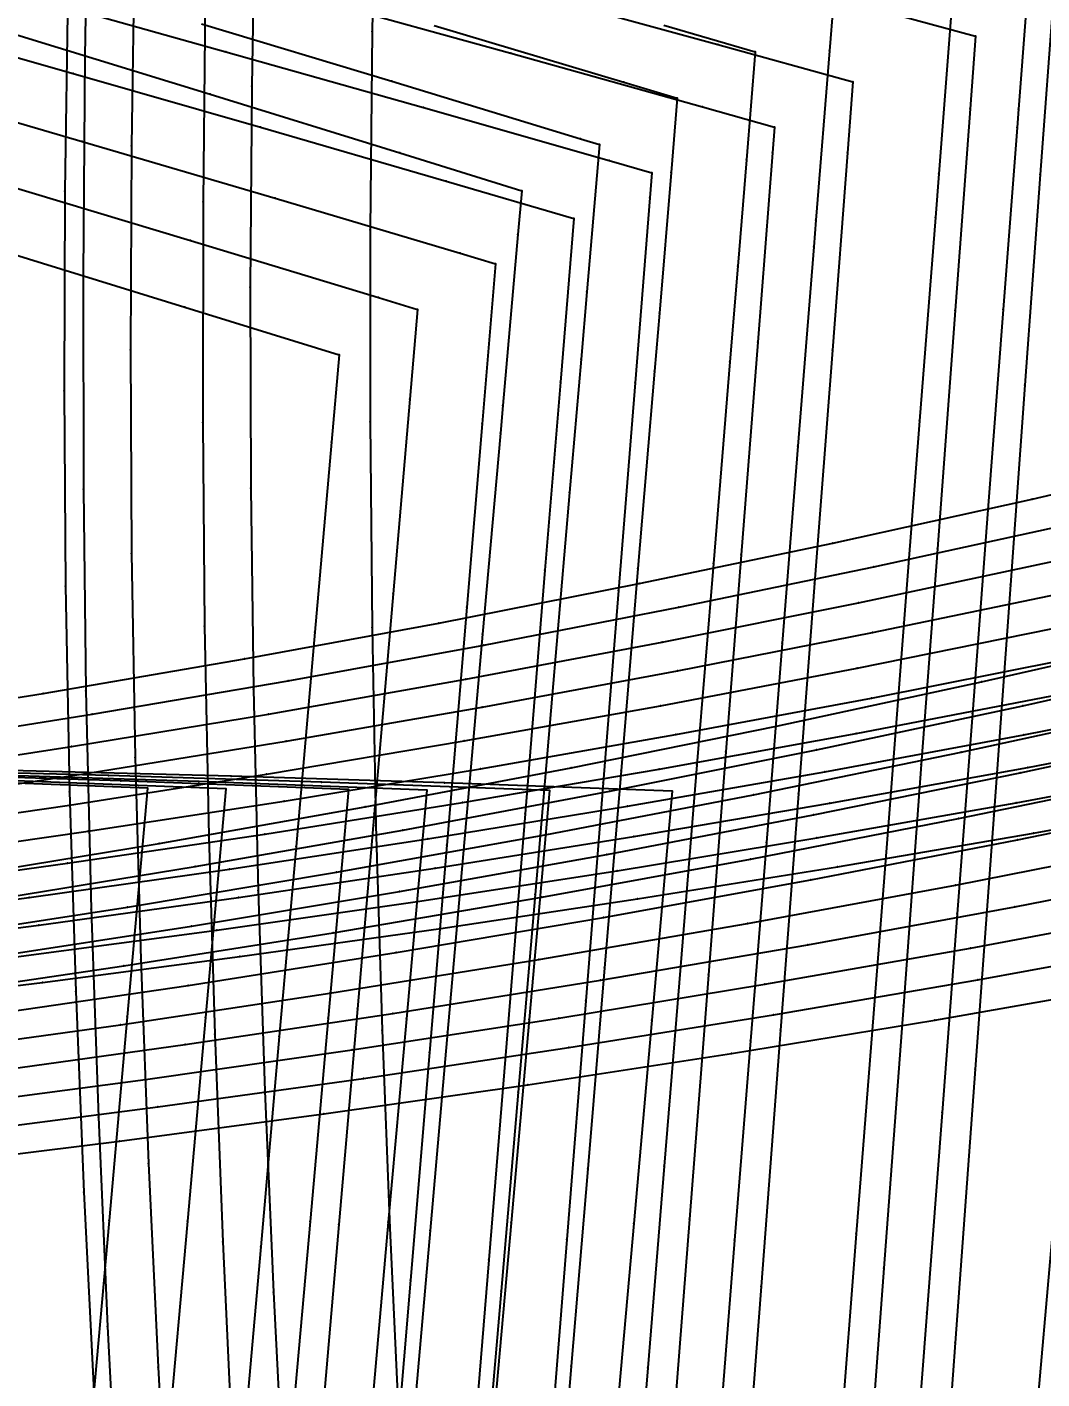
# Model space of a CAD drawing. Extents: x -2408 to 1029, y -526 to 2095.
# Drawn here: x -642 to -564.9, y 322.8 to 425.4 of the extents above; entities that cross this region are included whole.
import ezdxf

# ---------------------------------------------------------------- set-up
doc = ezdxf.new("R2010")
doc.units = 0

# ---------------------------------------------------------------- blocks, each defined once
blk = doc.blocks.new(' -30')
at = {"layer": '1'}
for points in [[(-876.872936, 508.652548), (-861.83698, 509.261239), (-846.753174, 509.887156), (-831.752201, 510.534152), (-816.670932, 511.218628), (-801.184994, 511.966991), (-786.108457, 512.749706), (-770.65652, 513.617506), (-755.587754, 514.53757), (-740.004881, 515.575884), (-725.109999, 516.660635), (-710.060669, 517.858357), (-700.953445, 518.651848), (-694.602526, 519.205145), (-679.573415, 520.634586), (-664.211764, 522.223971), (-649.208861, 523.906612), (-633.890515, 525.762597), (-618.92051, 527.71629), (-603.661537, 529.855638), (-588.732149, 532.098872), (-573.547297, 534.538566), (-558.667414, 537.089756), (-543.569914, 539.84678)], [(-140.645513, -0.13327), (-126.198711, -4.543928), (-111.795267, -8.970565), (-97.399398, -13.421808), (-88.141356, -16.297586), (-88.4348, -19.632827), (-89.576979, -32.614682), (-89.762009, -34.717655), (-91.104735, -49.978829), (-92.419985, -64.927735), (-93.762708, -80.188907), (-95.086682, -95.236976), (-96.429403, -110.498133), (-97.77096, -125.746027), (-99.113686, -141.007203), (-100.449148, -156.185824), (-101.791872, -171.446992), (-103.134596, -186.70816), (-104.482247, -202.025329), (-105.82497, -217.286495), (-107.147776, -232.321274), (-108.4905, -247.582435)], [(-46.831846, -316.310787), (-51.691847, -316.704869), (-67.377715, -317.994652), (-66.635922, -309.541909), (-65.310522, -294.438955), (-63.969865, -279.162157), (-62.616455, -263.740033), (-61.268442, -248.379416), (-59.91503, -232.957276), (-58.596081, -217.927838), (-57.242668, -202.505697), (-55.888537, -187.075364), (-54.535126, -171.653236), (-53.20891, -156.540989), (-51.855499, -141.118854), (-50.532141, -126.039166), (-49.17873, -110.617033), (-47.835445, -95.310271)]]:
    blk.add_lwpolyline(points, dxfattribs=at)
at = {"layer": '14'}
for points in [[(-879.472994, 495.837705), (-863.872377, 496.46764), (-848.27231, 497.112008), (-832.673265, 497.781282), (-817.075603, 498.485938), (-801.47968, 499.236455), (-785.885971, 500.043304), (-770.294797, 500.916965), (-754.70663, 501.86791), (-739.121791, 502.906618), (-723.540754, 504.043561), (-707.963877, 505.289216), (-700.953674, 505.907516), (-690.233514, 506.852994), (-674.668702, 508.362386), (-659.113786, 510.004054), (-643.571804, 511.782803), (-628.045945, 513.703415), (-612.539267, 515.770694), (-597.054901, 517.989429), (-581.59598, 520.364412), (-566.165581, 522.900442), (-550.766837, 525.602311)], [(-188.641266, -2.412398), (-173.620496, -6.895268), (-158.14324, -11.551712), (-142.805386, -16.202107), (-128.392065, -20.604529), (-113.699172, -25.126459), (-101.986914, -28.760262), (-101.987095, -28.762226), (-102.570606, -35.394403), (-103.839776, -49.81956), (-105.270182, -66.077292), (-106.539713, -80.506552), (-107.945437, -96.483762), (-109.458173, -113.677248), (-111.048735, -131.755287), (-112.687936, -150.386152), (-114.346596, -169.238174), (-115.995525, -187.979609), (-117.605543, -206.278786), (-119.147463, -223.803972), (-120.592102, -240.223475), (-122.316516, -259.822855)]]:
    blk.add_lwpolyline(points, dxfattribs=at)
at = {"layer": '2'}
for p in [(-88.141356, -16.297586), (-101.986914, -28.760262)]:
    blk.add_point(p, dxfattribs=at)
at = {"layer": '3'}
for p in [(-558.667414, 537.089756), (-573.547297, 534.538566), (-588.732149, 532.098872), (-603.661537, 529.855638), (-618.92051, 527.71629), (-633.890515, 525.762597), (-566.165581, 522.900442), (-581.59598, 520.364412), (-597.054901, 517.989429), (-612.539267, 515.770694), (-628.045945, 513.703415), (-111.795267, -8.970565), (-97.399398, -13.421808), (-88.4348, -19.632827), (-113.699172, -25.126459), (-101.987095, -28.762226), (-89.576979, -32.614682), (-89.762009, -34.717655), (-102.570606, -35.394403), (-103.839776, -49.81956), (-91.104735, -49.978829), (-92.419985, -64.927735), (-105.270182, -66.077292), (-106.539713, -80.506552), (-93.762708, -80.188907), (-95.086682, -95.236976), (-107.945437, -96.483762)]:
    blk.add_point(p, dxfattribs=at)
at = {"layer": '4'}
for p in [(-101.987095, -28.762226), (-89.576979, -32.614682)]:
    blk.add_point(p, dxfattribs=at)
blk = doc.blocks.new(' -31')
at = {"layer": '1'}
for points in [[(-880.364314, 510.494297), (-865.021492, 511.094201), (-849.986515, 511.696983), (-834.64533, 512.337634), (-819.64924, 512.998925), (-804.311699, 513.721507), (-788.860254, 514.507407), (-773.529113, 515.355389), (-758.116349, 516.287186), (-742.795393, 517.30299), (-727.473822, 518.418899), (-712.168084, 519.644329), (-700.953445, 520.630684), (-697.019179, 520.976708), (-681.735315, 522.450025), (-666.410157, 524.062346), (-651.154775, 525.806184), (-635.87252, 527.696718), (-620.652663, 529.727222), (-605.429271, 531.910601), (-590.252871, 534.244037), (-575.102924, 536.734785), (-559.979017, 539.387488), (-544.915761, 542.200264)], [(-113.284443, -3.578816), (-98.853887, -7.938514), (-84.533204, -12.295759), (-83.086996, -12.737172), (-84.045129, -23.911644), (-84.48555, -29.048142), (-85.353033, -39.165352), (-86.672151, -54.549824), (-87.969285, -69.677935), (-89.255866, -84.682959), (-90.553, -99.811054), (-91.857984, -115.030709), (-93.155117, -130.158803), (-94.452251, -145.286916), (-95.751372, -160.438205), (-97.048505, -175.56631), (-98.359348, -190.8543), (-99.656482, -205.982398), (-100.953615, -221.110486), (-102.239732, -236.110072), (-103.536868, -251.238174)]]:
    blk.add_lwpolyline(points, dxfattribs=at)
at = {"layer": '14'}
for points in [[(-876.761037, 497.92473), (-861.052752, 498.541434), (-845.345297, 499.176768), (-829.639194, 499.841984), (-813.934855, 500.548338), (-798.232802, 501.307082), (-782.533523, 502.129468), (-766.837501, 503.02675), (-751.145262, 504.010178), (-735.457216, 505.09101), (-719.773885, 506.280497), (-700.953674, 507.871628), (-700.177085, 507.937295), (-687.689191, 509.100768), (-672.025619, 510.684444), (-656.373484, 512.409613), (-640.73598, 514.280458), (-625.116259, 516.301159), (-609.517494, 518.475899), (-593.942802, 520.808865), (-578.395356, 523.304239), (-562.878326, 525.966201), (-547.394831, 528.798939)], [(-172.175045, -2.794139), (-157.685526, -7.049333), (-142.999661, -11.394934), (-128.773434, -15.635477), (-114.127781, -20.033836), (-99.87118, -24.352372), (-96.906919, -25.25506), (-96.907082, -25.257027), (-97.490612, -32.062499), (-98.759781, -46.864458), (-100.190187, -63.546873), (-101.459716, -78.353026), (-102.865441, -94.747593), (-104.378176, -112.390191), (-105.968737, -130.940446), (-107.607939, -150.057987), (-109.266597, -169.402443), (-110.915526, -188.633423), (-112.525543, -207.410593), (-114.067463, -225.393562), (-115.512101, -242.241959)]]:
    blk.add_lwpolyline(points, dxfattribs=at)
at = {"layer": '2'}
for p in [(-83.086996, -12.737172), (-96.906919, -25.25506)]:
    blk.add_point(p, dxfattribs=at)
at = {"layer": '3'}
for p in [(-559.979017, 539.387488), (-575.102924, 536.734785), (-590.252871, 534.244037), (-605.429271, 531.910601), (-620.652663, 529.727222), (-562.878326, 525.966201), (-578.395356, 523.304239), (-593.942802, 520.808865), (-609.517494, 518.475899), (-625.116259, 516.301159), (-98.853887, -7.938514), (-84.533204, -12.295759), (-114.127781, -20.033836), (-99.87118, -24.352372), (-84.045129, -23.911644), (-96.907082, -25.257027), (-84.48555, -29.048142), (-97.490612, -32.062499), (-85.353033, -39.165352), (-98.759781, -46.864458), (-86.672151, -54.549824), (-100.190187, -63.546873), (-87.969285, -69.677935), (-101.459716, -78.353026), (-89.255866, -84.682959), (-102.865441, -94.747593), (-90.553, -99.811054)]:
    blk.add_point(p, dxfattribs=at)
at = {"layer": '4'}
for p in [(-96.907082, -25.257027), (-84.48555, -29.048142)]:
    blk.add_point(p, dxfattribs=at)
blk = doc.blocks.new(' -32')
at = {"layer": '1'}
for points in [[(-877.277669, 512.585146), (-862.024551, 513.164813), (-846.751166, 513.764664), (-831.53952, 514.392253), (-816.269083, 515.063461), (-801.001022, 515.786796), (-785.834479, 516.567909), (-770.573491, 517.427842), (-755.449849, 518.364112), (-740.200043, 519.403976), (-724.875012, 520.5571), (-709.642093, 521.821944), (-700.953445, 522.616844), (-694.557722, 523.201933), (-679.348956, 524.72913), (-664.318127, 526.376323), (-649.139851, 528.182656), (-634.150362, 530.111492), (-619.009776, 532.210167), (-604.077291, 534.432251), (-588.982202, 536.836607), (-574.121179, 539.363382), (-559.080352, 542.086794), (-544.303937, 544.929842)], [(-96.499015, -3.658117), (-82.101447, -7.95839), (-78.031497, -9.179074), (-78.50238, -14.810662), (-79.394584, -25.481079), (-79.764401, -29.903954), (-81.016344, -44.87671), (-82.300844, -60.238827), (-83.552787, -75.211563), (-84.828356, -90.466842), (-86.080301, -105.4396), (-87.336139, -120.458905), (-88.588084, -135.431661), (-89.840029, -150.404417), (-91.093047, -165.390004), (-92.344991, -180.362762), (-93.596934, -195.335512), (-94.864045, -210.489664), (-96.115987, -225.462412), (-97.384657, -240.635189), (-98.636602, -255.607938)]]:
    blk.add_lwpolyline(points, dxfattribs=at)
at = {"layer": '14'}
for points in [[(-878.91242, 499.814759), (-863.096353, 500.414203), (-847.281183, 501.033226), (-831.467557, 501.683881), (-815.656007, 502.378226), (-799.847102, 503.128318), (-784.041373, 503.946213), (-768.239466, 504.843965), (-752.441914, 505.833632), (-736.649247, 506.927273), (-720.862112, 508.136939), (-701.136794, 509.830549), (-700.953674, 509.847908), (-689.034821, 510.978725), (-673.269923, 512.604379), (-657.517396, 514.379515), (-641.780503, 516.307703), (-626.062394, 518.392526), (-610.366238, 520.637565), (-594.69526, 523.046393), (-579.05261, 525.622594), (-563.441513, 528.369741), (-547.865121, 531.291418)], [(-166.875569, 0.212875), (-152.262346, -3.99015), (-137.47972, -8.277221), (-123.198532, -12.452192), (-108.564632, -16.765432), (-94.517153, -20.944916), (-91.826916, -21.749861), (-91.827078, -21.751828), (-92.841531, -33.884253), (-94.006032, -47.811222), (-95.516425, -65.874928), (-96.834595, -81.639716), (-98.279233, -98.917009), (-99.821153, -117.357757), (-101.43117, -136.612923), (-103.0801, -156.333471), (-104.738758, -176.170364), (-106.377959, -195.774548), (-107.96852, -214.797032), (-109.481255, -232.888736), (-110.88698, -249.700649)]]:
    blk.add_lwpolyline(points, dxfattribs=at)
at = {"layer": '2'}
for p in [(-78.031497, -9.179074), (-91.826916, -21.749861)]:
    blk.add_point(p, dxfattribs=at)
at = {"layer": '3'}
for p in [(-559.080352, 542.086794), (-574.121179, 539.363382), (-588.982202, 536.836607), (-604.077291, 534.432251), (-619.009776, 532.210167), (-634.150362, 530.111492), (-563.441513, 528.369741), (-579.05261, 525.622594), (-594.69526, 523.046393), (-610.366238, 520.637565), (-626.062394, 518.392526), (-82.101447, -7.95839), (-123.198532, -12.452192), (-78.50238, -14.810662), (-108.564632, -16.765432), (-94.517153, -20.944916), (-91.827078, -21.751828), (-79.394584, -25.481079), (-79.764401, -29.903954), (-92.841531, -33.884253), (-81.016344, -44.87671), (-94.006032, -47.811222), (-82.300844, -60.238827), (-95.516425, -65.874928), (-83.552787, -75.211563), (-96.834595, -81.639716), (-84.828356, -90.466842), (-98.279233, -98.917009), (-86.080301, -105.4396)]:
    blk.add_point(p, dxfattribs=at)
at = {"layer": '4'}
for p in [(-91.827078, -21.751828), (-79.394584, -25.481079)]:
    blk.add_point(p, dxfattribs=at)
blk = doc.blocks.new(' -33')
at = {"layer": '1'}
for points in [[(-879.557871, 514.469708), (-863.688546, 515.052308), (-848.824508, 515.617616), (-833.486072, 516.232231), (-818.138934, 516.89045), (-802.804766, 517.602938), (-787.504957, 518.380042), (-772.178103, 519.236488), (-756.925237, 520.177889), (-741.610167, 521.224263), (-726.15143, 522.395236), (-710.854329, 523.679415), (-700.953445, 524.59877), (-695.654133, 525.09081), (-680.382994, 526.653011), (-665.228335, 528.349747), (-649.990129, 530.206271), (-634.87659, 532.200036), (-619.678619, 534.361611), (-604.621843, 536.66174), (-589.472142, 539.139281), (-574.486704, 541.754952), (-559.394069, 544.55936), (-544.493424, 547.499871)], [(-79.912132, -3.565036), (-72.972422, -5.592347), (-73.642453, -13.804576), (-74.301767, -21.885448), (-74.894288, -29.14766), (-76.143204, -44.454995), (-77.389806, -59.733966), (-78.638722, -75.041301), (-79.876797, -90.215755), (-81.125714, -105.523093), (-82.386395, -120.974604), (-83.635313, -136.28194), (-84.88423, -151.589275), (-86.142193, -167.007489), (-87.39111, -182.314825), (-88.640026, -197.622161), (-89.869945, -212.696667), (-91.118861, -228.004001), (-92.350239, -243.096378)]]:
    blk.add_lwpolyline(points, dxfattribs=at)
at = {"layer": '14'}
for points in [[(-879.139923, 501.776541), (-863.215558, 502.361125), (-847.292345, 502.967702), (-831.370996, 503.609087), (-815.452108, 504.2981), (-799.536393, 505.047557), (-783.624525, 505.870276), (-767.717215, 506.779072), (-751.815062, 507.786767), (-735.918776, 508.906176), (-720.029071, 510.150113), (-700.953674, 511.831245), (-700.177126, 511.899686), (-686.40693, 513.252232), (-670.544437, 514.956992), (-654.69599, 516.820569), (-638.864855, 518.845875), (-623.05426, 521.035824), (-607.26745, 523.393327), (-591.507635, 525.921302), (-575.778022, 528.622667), (-560.081877, 531.500329), (-544.422408, 534.557207)], [(-140.084991, -2.873449), (-124.736267, -7.248147), (-110.524373, -11.331748), (-96.436078, -15.413719), (-86.746922, -18.244661), (-86.747074, -18.24663), (-87.761537, -30.680289), (-88.926038, -44.952981), (-90.436432, -63.465113), (-91.754602, -79.621262), (-93.19924, -97.327446), (-94.741159, -116.225965), (-96.351177, -135.959138), (-98.000106, -156.169227), (-99.658764, -176.49855), (-101.297966, -196.589424), (-102.888527, -216.084111), (-104.401261, -234.62493), (-105.806986, -251.854187)]]:
    blk.add_lwpolyline(points, dxfattribs=at)
at = {"layer": '2'}
for p in [(-72.972422, -5.592347), (-86.746922, -18.244661)]:
    blk.add_point(p, dxfattribs=at)
at = {"layer": '3'}
for p in [(-559.394069, 544.55936), (-574.486704, 541.754952), (-589.472142, 539.139281), (-604.621843, 536.66174), (-619.678619, 534.361611), (-634.87659, 532.200036), (-560.081877, 531.500329), (-575.778022, 528.622667), (-591.507635, 525.921302), (-607.26745, 523.393327), (-623.05426, 521.035824), (-124.736267, -7.248147), (-110.524373, -11.331748), (-73.642453, -13.804576), (-96.436078, -15.413719), (-86.747074, -18.24663), (-74.301767, -21.885448), (-74.894288, -29.14766), (-87.761537, -30.680289), (-88.926038, -44.952981), (-76.143204, -44.454995), (-77.389806, -59.733966), (-90.436432, -63.465113), (-78.638722, -75.041301), (-91.754602, -79.621262), (-79.876797, -90.215755), (-93.19924, -97.327446), (-81.125714, -105.523093)]:
    blk.add_point(p, dxfattribs=at)
at = {"layer": '4'}
for p in [(-86.747074, -18.24663), (-74.301767, -21.885448)]:
    blk.add_point(p, dxfattribs=at)
blk = doc.blocks.new(' -34')
at = {"layer": '1'}
for points in [[(-874.304032, 516.617669), (-858.928688, 517.169872), (-843.807493, 517.738742), (-828.480727, 518.353322), (-813.363008, 519.008648), (-798.086688, 519.732265), (-782.975286, 520.520557), (-767.749252, 521.39969), (-752.648256, 522.367472), (-737.469475, 523.44814), (-722.384569, 524.641285), (-707.267001, 525.968982), (-700.953445, 526.583061), (-692.206002, 527.43393), (-677.079541, 529.053574), (-662.050227, 530.814204), (-647.039377, 532.7259), (-631.96861, 534.801667), (-617.000187, 537.021439), (-601.984106, 539.409805), (-587.066038, 541.945993), (-572.11953, 544.653666), (-557.260277, 547.514416)], [(-67.915287, -2.042958), (-68.188204, -5.468989), (-69.212694, -18.329846), (-69.374587, -20.362122), (-70.578881, -35.480094), (-71.772223, -50.460561), (-72.976516, -65.578514), (-74.177396, -80.653612), (-75.381691, -95.771584), (-76.585986, -110.889557), (-77.81009, -126.256203), (-79.014386, -141.374175), (-80.260207, -157.013433), (-81.44017, -171.825955), (-82.644465, -186.943925), (-83.837499, -201.920551), (-85.041792, -217.038513), (-86.246086, -232.156475), (-87.440475, -247.150101)]]:
    blk.add_lwpolyline(points, dxfattribs=at)
at = {"layer": '14'}
for points in [[(-884.338821, 503.558087), (-868.305938, 504.122599), (-852.274195, 504.707481), (-836.244364, 505.32634), (-820.217219, 505.992778), (-804.193493, 506.720402), (-788.174036, 507.522814), (-772.159582, 508.413619), (-756.150905, 509.406422), (-740.148737, 510.51483), (-724.15393, 511.752442), (-708.167216, 513.132865), (-700.953674, 513.827705), (-691.711907, 514.717917), (-675.745384, 516.42358), (-659.793142, 518.29591), (-643.858401, 520.337165), (-627.944424, 522.549602), (-612.054453, 524.93548), (-596.191784, 527.49705), (-580.359642, 530.236575), (-564.561326, 533.156303), (-548.800057, 536.258498)], [(-128.625429, -1.437448), (-113.993193, -5.540853), (-98.991595, -9.784448), (-84.916995, -13.80505), (-81.666918, -14.739461), (-81.66707, -14.741431), (-81.817705, -16.632351), (-82.936447, -30.676345), (-84.193908, -46.461724), (-85.356426, -61.055266), (-86.674597, -77.60277), (-88.119235, -95.737857), (-89.661155, -115.094163), (-91.271172, -135.305322), (-92.920102, -156.004968), (-94.578761, -176.826736), (-96.217961, -197.404242), (-97.808522, -217.371158), (-99.321257, -236.361099), (-100.726982, -254.0077)]]:
    blk.add_lwpolyline(points, dxfattribs=at)
at = {"layer": '2'}
blk.add_point((-81.666918, -14.739461), dxfattribs=at)
at = {"layer": '3'}
for p in [(-572.11953, 544.653666), (-587.066038, 541.945993), (-601.984106, 539.409805), (-617.000187, 537.021439), (-631.96861, 534.801667), (-564.561326, 533.156303), (-580.359642, 530.236575), (-596.191784, 527.49705), (-612.054453, 524.93548), (-627.944424, 522.549602), (-113.993193, -5.540853), (-68.188204, -5.468989), (-98.991595, -9.784448), (-84.916995, -13.80505), (-81.66707, -14.741431), (-81.817705, -16.632351), (-69.212694, -18.329846), (-69.374587, -20.362122), (-82.936447, -30.676345), (-70.578881, -35.480094), (-84.193908, -46.461724), (-71.772223, -50.460561), (-85.356426, -61.055266), (-72.976516, -65.578514), (-86.674597, -77.60277), (-74.177396, -80.653612), (-88.119235, -95.737857), (-75.381691, -95.771584)]:
    blk.add_point(p, dxfattribs=at)
at = {"layer": '4'}
for p in [(-81.66707, -14.741431), (-69.212694, -18.329846)]:
    blk.add_point(p, dxfattribs=at)
blk = doc.blocks.new(' -35')
at = {"layer": '1'}
for points in [[(-871.300024, 518.595463), (-856.027448, 519.147777), (-840.989233, 519.719206), (-825.768242, 520.337784), (-810.733724, 521.000639), (-795.566458, 521.733877), (-780.538711, 522.536485), (-765.424873, 523.432438), (-750.408314, 524.423039), (-735.401972, 525.525264), (-720.402648, 526.751485), (-705.415099, 528.113438), (-700.953445, 528.563385), (-690.21272, 529.646569), (-675.255575, 531.309469), (-660.259363, 533.132611), (-645.339638, 535.103503), (-630.382527, 537.238837), (-615.507591, 539.523215), (-600.604739, 541.975184), (-585.782302, 544.578682), (-570.948097, 547.351505), (-556.186379, 550.279823)], [(-63.201218, -2.916223), (-64.12292, -14.76037), (-64.380611, -18.071752), (-65.582125, -33.511541), (-66.778436, -48.88447), (-67.97995, -64.324258), (-69.184953, -79.808849), (-70.386468, -95.248639), (-71.587984, -110.688429), (-72.775354, -125.946444), (-73.976868, -141.386232), (-75.178382, -156.82602), (-76.363233, -172.051669), (-77.564748, -187.491468), (-78.762193, -202.878946), (-79.963709, -218.318738), (-81.165225, -233.758529), (-82.363927, -249.162179)]]:
    blk.add_lwpolyline(points, dxfattribs=at)
at = {"layer": '14'}
for points in [[(-879.261329, 505.606817), (-863.321862, 506.172931), (-847.38378, 506.762882), (-831.447983, 507.390801), (-815.515369, 508.070817), (-799.586721, 508.817065), (-783.662977, 509.643673), (-767.744919, 510.564776), (-751.833447, 511.594504), (-735.929458, 512.746984), (-720.033737, 514.036355), (-700.953674, 515.790672), (-700.177104, 515.862091), (-686.131963, 517.310616), (-670.270165, 519.108084), (-654.424583, 521.07714), (-638.598425, 523.21932), (-622.794787, 525.536175), (-607.016895, 528.029239), (-591.2679, 530.700055), (-575.550973, 533.550165), (-559.869285, 536.58111), (-544.226004, 539.794431)], [(-111.311847, -1.537025), (-96.596089, -5.617608), (-82.062385, -9.688133), (-76.586919, -11.234261), (-76.587071, -11.236234), (-76.737706, -13.17192), (-77.85645, -27.548072), (-79.11391, -43.706769), (-80.27643, -58.64546), (-81.5946, -75.584309), (-83.039239, -94.148305), (-84.581159, -113.962383), (-86.191176, -134.651532), (-87.840106, -155.840719), (-89.498765, -177.154936), (-91.137966, -198.219114), (-92.728527, -218.658241), (-94.241262, -238.097298), (-95.646987, -256.161237)]]:
    blk.add_lwpolyline(points, dxfattribs=at)
at = {"layer": '2'}
for p in [(-76.586919, -11.234261), (-124.175367, -61.404266), (-124.175367, -61.404266)]:
    blk.add_point(p, dxfattribs=at)
at = {"layer": '3'}
for p in [(-570.948097, 547.351505), (-585.782302, 544.578682), (-600.604739, 541.975184), (-615.507591, 539.523215), (-630.382527, 537.238837), (-559.869285, 536.58111), (-575.550973, 533.550165), (-591.2679, 530.700055), (-607.016895, 528.029239), (-622.794787, 525.536175), (-96.596089, -5.617608), (-82.062385, -9.688133), (-76.587071, -11.236234), (-76.737706, -13.17192), (-64.12292, -14.76037), (-64.380611, -18.071752), (-77.85645, -27.548072), (-65.582125, -33.511541), (-79.11391, -43.706769), (-66.778436, -48.88447), (-80.27643, -58.64546), (-67.97995, -64.324258), (-81.5946, -75.584309), (-125.715647, -78.78272), (-69.184953, -79.808849), (-127.087988, -94.226278), (-83.039239, -94.148305), (-70.386468, -95.248639)]:
    blk.add_point(p, dxfattribs=at)
at = {"layer": '4'}
for p in [(-76.587071, -11.236234), (-64.12292, -14.76037)]:
    blk.add_point(p, dxfattribs=at)
at = {"layer": '8'}
for points in [[(-124.175367, -61.404266), (-141.467264, -60.754563), (-157.649132, -60.252149), (-173.432051, -59.85351), (-188.746381, -59.56067), (-204.735351, -59.369512), (-219.881747, -59.316843), (-235.72713, -59.389382), (-250.763984, -59.559518), (-266.093923, -59.822173), (-281.55059, -60.172513), (-296.767063, -60.610313)], [(-124.175367, -61.404266), (-125.715647, -78.78272), (-127.087988, -94.226278), (-128.576897, -110.943376), (-130.045483, -127.391194), (-131.40359, -142.561109), (-132.709876, -157.10961), (-134.303983, -174.801196), (-135.662948, -189.836187), (-137.127829, -206.002101), (-138.600521, -222.216037), (-139.931393, -236.837209), (-141.23477, -251.123543)]]:
    blk.add_lwpolyline(points, dxfattribs=at)
blk = doc.blocks.new(' -36')
at = {"layer": '1'}
for points in [[(-874.403924, 520.43925), (-859.012279, 520.974155), (-843.882598, 521.52789), (-828.545795, 522.130495), (-813.419835, 522.778333), (-798.140791, 523.499676), (-783.021692, 524.2926), (-767.800844, 525.183498), (-752.693251, 526.172578), (-737.527572, 527.283292), (-722.438094, 528.518808), (-707.060918, 529.926364), (-700.953445, 530.549164), (-691.998971, 531.462283), (-676.88921, 533.164435), (-661.863402, 535.020842), (-646.858475, 537.039082), (-631.804615, 539.230203), (-616.847109, 541.574136), (-601.845353, 544.094194), (-586.943159, 546.767415), (-572.00838, 549.618569), (-557.169704, 552.624434)], [(-57.795992, 5.079436), (-58.927819, -9.800866), (-59.033508, -11.190376), (-60.085321, -25.018729), (-61.242823, -40.236593), (-62.418501, -55.693406), (-63.576003, -70.91127), (-64.722561, -85.98524), (-65.880064, -101.203124), (-67.037566, -116.420989), (-68.210904, -131.84705), (-69.368407, -147.064914), (-70.52591, -162.282796), (-71.699247, -177.708834), (-72.85675, -192.926705), (-74.003308, -208.000684), (-75.16081, -223.21855), (-76.318313, -238.436426), (-77.49399, -253.893231)]]:
    blk.add_lwpolyline(points, dxfattribs=at)
at = {"layer": '14'}
for points in [[(-868.417693, 507.937146), (-852.370641, 508.504669), (-836.325935, 509.109055), (-820.284541, 509.765225), (-804.247424, 510.4881), (-788.215549, 511.292603), (-772.189882, 512.193656), (-756.171388, 513.20618), (-740.161033, 514.345097), (-724.159783, 515.62533), (-708.168603, 517.0618), (-700.953674, 517.789421), (-691.430898, 518.749796), (-675.464664, 520.544407), (-659.514897, 522.518978), (-643.584793, 524.674377), (-627.677549, 527.011471), (-611.796363, 529.531125), (-595.944414, 532.23421), (-580.124937, 535.121586), (-564.34111, 538.194123), (-548.59613, 541.452686)], [(-96.390526, -0.874408), (-81.735465, -4.894352), (-71.506915, -7.729061), (-71.507068, -7.731034), (-71.91676, -13.117361), (-73.056221, -28.098031), (-74.402316, -45.795346), (-75.619963, -61.803946), (-76.983531, -79.730988), (-78.46384, -99.192841), (-80.031702, -119.80576), (-81.657932, -141.186068), (-83.313349, -162.950089), (-84.968764, -184.714092), (-86.594995, -206.0944), (-88.162856, -226.707319), (-89.643165, -246.169163)]]:
    blk.add_lwpolyline(points, dxfattribs=at)
at = {"layer": '2'}
for p in [(-71.506915, -7.729061), (-119.095364, -61.404266), (-119.095364, -61.404266)]:
    blk.add_point(p, dxfattribs=at)
at = {"layer": '3'}
for p in [(-572.00838, 549.618569), (-586.943159, 546.767415), (-601.845353, 544.094194), (-616.847109, 541.574136), (-631.804615, 539.230203), (-564.34111, 538.194123), (-580.124937, 535.121586), (-595.944414, 532.23421), (-611.796363, 529.531125), (-627.677549, 527.011471), (-81.735465, -4.894352), (-71.507068, -7.731034), (-58.927819, -9.800866), (-59.033508, -11.190376), (-71.91676, -13.117361), (-60.085321, -25.018729), (-73.056221, -28.098031), (-61.242823, -40.236593), (-74.402316, -45.795346), (-62.418501, -55.693406), (-75.619963, -61.803946), (-63.576003, -70.91127), (-120.635643, -78.78272), (-76.983531, -79.730988), (-64.722561, -85.98524), (-122.007984, -94.226278), (-78.46384, -99.192841), (-65.880064, -101.203124)]:
    blk.add_point(p, dxfattribs=at)
at = {"layer": '4'}
for p in [(-71.507068, -7.731034), (-59.033508, -11.190376)]:
    blk.add_point(p, dxfattribs=at)
at = {"layer": '8'}
for points in [[(-119.095364, -61.404266), (-136.387256, -60.754563), (-152.569121, -60.252149), (-168.352038, -59.85351), (-183.666366, -59.56067), (-199.655336, -59.369512), (-214.801731, -59.316843), (-230.647115, -59.389381), (-245.683971, -59.559518), (-261.013913, -59.822172), (-276.470585, -60.172513), (-291.687069, -60.610313)], [(-119.095364, -61.404266), (-120.635643, -78.78272), (-122.007984, -94.226278), (-123.496893, -110.943376), (-124.96548, -127.391194), (-126.323587, -142.561109), (-127.629872, -157.10961), (-129.223979, -174.801196), (-130.582944, -189.836187), (-132.047826, -206.002101), (-133.520517, -222.216037), (-134.851389, -236.837209), (-136.154766, -251.123543)]]:
    blk.add_lwpolyline(points, dxfattribs=at)
blk = doc.blocks.new(' -37')
at = {"layer": '1'}
for points in [[(-870.901759, 522.434341), (-855.620824, 522.970364), (-840.566943, 523.528651), (-825.3441, 524.137176), (-810.294246, 524.79554), (-795.132554, 525.529318), (-780.09012, 526.340623), (-764.989993, 527.251959), (-749.960015, 528.268938), (-734.980165, 529.405055), (-719.969659, 530.679731), (-704.972548, 532.103056), (-700.953445, 532.528), (-690.013251, 533.684673), (-675.05059, 535.433208), (-660.080198, 537.350328), (-645.159821, 539.428998), (-630.22631, 541.678579), (-615.355772, 544.088088), (-600.473925, 546.670138), (-585.660938, 549.411393), (-570.845236, 552.325627), (-556.097707, 555.399624)], [(-59.595045, 520.52381), (-59.811099, 505.360085), (-59.872621, 490.200861), (-59.763106, 475.37357), (-59.457493, 459.743633), (-58.990666, 444.59147), (-58.371386, 429.356144), (-57.615895, 414.215875)]]:
    blk.add_lwpolyline(points, dxfattribs=at)
at = {"layer": '14'}
for points in [[(-879.387378, 509.437773), (-863.432077, 509.98556), (-847.478524, 510.558995), (-831.527737, 511.173521), (-815.580737, 511.844583), (-799.638658, 512.587621), (-783.702481, 513.41808), (-767.773341, 514.351399), (-751.852258, 515.403024), (-735.94025, 516.588398), (-720.038454, 517.92296), (-700.953674, 519.750137), (-700.177087, 519.824491), (-685.846882, 521.372746), (-669.986176, 523.263087), (-654.143923, 525.337697), (-638.323186, 527.596756), (-622.527142, 530.040428), (-606.758836, 532.668897), (-591.021388, 535.482334), (-575.317898, 538.480915), (-559.651488, 541.66481), (-544.02522, 545.034202)], [(-81.108726, -0.227481), (-66.426916, -4.223861), (-66.427064, -4.225836), (-66.836761, -9.73384), (-67.976222, -25.052798), (-69.322315, -43.149747), (-70.539962, -59.519846), (-71.903532, -77.851743), (-73.383839, -97.753059), (-74.951701, -118.831471), (-76.577931, -140.694582), (-78.233347, -162.950072), (-79.888761, -185.205543), (-81.514992, -207.068673), (-83.082854, -228.147085), (-84.563161, -248.048402)]]:
    blk.add_lwpolyline(points, dxfattribs=at)
at = {"layer": '2'}
for p in [(-66.426916, -4.223861), (-114.01536, -61.404266), (-114.01536, -61.404266)]:
    blk.add_point(p, dxfattribs=at)
at = {"layer": '3'}
for p in [(-570.845236, 552.325627), (-585.660938, 549.411393), (-600.473925, 546.670138), (-615.355772, 544.088088), (-630.22631, 541.678579), (-559.651488, 541.66481), (-575.317898, 538.480915), (-591.021388, 535.482334), (-606.758836, 532.668897), (-622.527142, 530.040428), (-59.811099, 505.360085), (-59.872621, 490.200861), (-59.763106, 475.37357), (-59.457493, 459.743633), (-58.990666, 444.59147), (-58.371386, 429.356144), (-66.427064, -4.225836), (-66.836761, -9.73384), (-67.976222, -25.052798), (-69.322315, -43.149747), (-70.539962, -59.519846), (-131.307251, -60.754563), (-71.903532, -77.851743), (-115.555639, -78.78272), (-116.92798, -94.226278), (-73.383839, -97.753059)]:
    blk.add_point(p, dxfattribs=at)
at = {"layer": '4'}
blk.add_point((-66.427064, -4.225836), dxfattribs=at)
at = {"layer": '8'}
for points in [[(-114.01536, -61.404266), (-131.307251, -60.754563), (-147.489116, -60.25215), (-163.272033, -59.85351), (-178.58636, -59.56067), (-194.57533, -59.369512), (-209.721725, -59.316843), (-225.56711, -59.389381), (-240.603966, -59.559518), (-255.933909, -59.822172), (-271.390583, -60.172513), (-286.607075, -60.610313)], [(-114.01536, -61.404266), (-115.555639, -78.78272), (-116.92798, -94.226278), (-118.41689, -110.943376), (-119.885476, -127.391194), (-121.243583, -142.561109), (-122.549868, -157.10961), (-124.143975, -174.801196), (-125.50294, -189.836187), (-126.967822, -206.002101), (-128.440513, -222.216037), (-129.771385, -236.837209), (-131.074762, -251.123543)]]:
    blk.add_lwpolyline(points, dxfattribs=at)
blk = doc.blocks.new(' -38')
at = {"layer": '1'}
for points in [[(-874.004893, 524.278163), (-858.600561, 524.796536), (-843.457957, 525.336605), (-828.114904, 525.928832), (-812.976296, 526.571506), (-797.698533, 527.292967), (-782.567416, 528.093739), (-767.356104, 528.99956), (-752.237743, 530.01405), (-737.089919, 531.158608), (-721.991864, 532.441481), (-706.853119, 533.885991), (-700.953445, 534.515419), (-691.78609, 535.493497), (-676.697595, 537.277561), (-661.671447, 539.230292), (-646.668726, 541.35564), (-631.636575, 543.661209), (-616.686515, 546.12977), (-601.703963, 548.780482), (-586.814419, 551.591128), (-571.896253, 554.584631), (-557.075061, 557.73593)], [(-54.548529, 523.451694), (-54.783795, 508.175085), (-54.869264, 492.686569), (-54.782944, 477.237345), (-54.518242, 461.750902), (-54.089488, 446.395262), (-53.50219, 430.917666), (-52.77128, 415.446312), (-51.94388, 400.436293)]]:
    blk.add_lwpolyline(points, dxfattribs=at)
at = {"layer": '14'}
for points in [[(-868.533563, 511.752528), (-852.4706, 512.302813), (-836.410399, 512.892813), (-820.354169, 513.538763), (-804.303079, 514.256901), (-788.258336, 515.06346), (-772.221034, 515.974682), (-756.19238, 517.006801), (-740.173581, 518.17605), (-724.165731, 519.498673), (-708.170037, 520.990903), (-700.953674, 521.751289), (-691.139858, 522.78543), (-675.174204, 524.669193), (-659.227311, 526.746114), (-643.302337, 529.015675), (-627.402405, 531.477358), (-611.530656, 534.130645), (-595.690192, 536.975024), (-579.884136, 540.009977), (-564.115589, 543.234994), (-548.387713, 546.649551)], [(-61.34706, -0.720636), (-62.361532, -14.660421), (-63.526034, -30.661768), (-64.630184, -45.833818), (-65.899716, -63.278363), (-67.305439, -82.594321), (-68.818176, -103.380733), (-70.408737, -125.236525), (-71.497935, -140.203131), (-72.600103, -155.347952), (-73.706597, -170.552203), (-74.808766, -185.697042), (-76.434997, -208.042974), (-78.002859, -229.586858), (-79.483167, -249.927671)]]:
    blk.add_lwpolyline(points, dxfattribs=at)
at = {"layer": '2'}
blk.add_point((-108.935366, -61.404266), dxfattribs=at)
blk.add_point((-108.935366, -61.404266), dxfattribs=at)
at = {"layer": '3'}
for p in [(-571.896253, 554.584631), (-586.814419, 551.591128), (-601.703963, 548.780482), (-616.686515, 546.12977), (-631.636575, 543.661209), (-564.115589, 543.234994), (-579.884136, 540.009977), (-595.690192, 536.975024), (-611.530656, 534.130645), (-627.402405, 531.477358), (-54.783795, 508.175085), (-54.869264, 492.686569), (-54.782944, 477.237345), (-54.518242, 461.750902), (-54.089488, 446.395262), (-53.50219, 430.917666), (-52.77128, 415.446312), (-62.361532, -14.660421), (-63.526034, -30.661768), (-64.630184, -45.833818), (-126.227262, -60.754563), (-65.899716, -63.278363), (-110.475645, -78.78272), (-67.305439, -82.594321), (-111.847986, -94.226278), (-68.818176, -103.380733)]:
    blk.add_point(p, dxfattribs=at)
at = {"layer": '8'}
for points in [[(-108.935366, -61.404266), (-126.227262, -60.754563), (-142.409131, -60.252149), (-158.19205, -59.85351), (-173.506379, -59.56067), (-189.49535, -59.369512), (-204.641745, -59.316843), (-220.487128, -59.389382), (-235.523982, -59.559518), (-250.853921, -59.822173), (-266.310588, -60.172513), (-281.527061, -60.610313)], [(-108.935366, -61.404266), (-110.475645, -78.78272), (-111.847986, -94.226278), (-113.336895, -110.943376), (-114.805482, -127.391194), (-116.163589, -142.561109), (-117.469874, -157.10961), (-119.063981, -174.801196), (-120.422946, -189.836187), (-121.887828, -206.002101), (-123.360519, -222.216037), (-124.691391, -236.837209), (-125.994768, -251.123543)]]:
    blk.add_lwpolyline(points, dxfattribs=at)
blk = doc.blocks.new(' -39')
at = {"layer": '1'}
for points in [[(-871.00879, 526.256195), (-855.717723, 526.775367), (-840.648534, 527.319452), (-825.422163, 527.916512), (-810.357196, 528.568456), (-795.199686, 529.300447), (-780.142749, 530.117611), (-765.055017, 531.041074), (-750.011815, 532.080716), (-735.057094, 533.246512), (-720.035496, 534.565019), (-705.028953, 536.044668), (-700.953445, 536.494751), (-689.803143, 537.726153), (-674.835862, 539.5605), (-659.890682, 541.571506), (-644.970761, 543.757919), (-630.060323, 546.121574), (-615.195589, 548.656017), (-600.334269, 551.367967), (-585.532309, 554.246599), (-570.734664, 557.302103), (-556.003023, 560.521278)], [(-49.479879, 527.438725), (-49.74085, 512.102741), (-49.859498, 496.827476), (-49.822032, 481.582596), (-49.621855, 466.308197), (-49.262145, 451.036709), (-48.750325, 435.78519), (-48.097696, 420.523488), (-47.314612, 405.109559)]]:
    blk.add_lwpolyline(points, dxfattribs=at)
at = {"layer": '14'}
for points in [[(-879.517989, 513.269462), (-863.546283, 513.799066), (-847.576583, 514.356098), (-831.610157, 514.957311), (-815.64827, 515.619455), (-799.692189, 516.359282), (-783.743181, 517.193543), (-767.802512, 518.138989), (-751.87145, 519.212373), (-735.951261, 520.430444), (-720.043173, 521.809958), (-700.953674, 523.709602), (-700.17713, 523.786888), (-685.551947, 525.438748), (-669.692615, 527.422143), (-653.854074, 529.602391), (-638.039346, 531.97831), (-622.25145, 534.548715), (-606.493406, 537.312422), (-590.768236, 540.268246), (-575.078939, 543.415006), (-559.428575, 546.751512), (-543.820144, 550.276583)], [(-62.137311, 531.029687), (-62.411743, 514.366241), (-62.544907, 497.740003), (-62.52175, 481.497821), (-62.331908, 466.192142), (-61.926329, 449.617789), (-61.377146, 433.813559), (-60.688099, 417.919187), (-59.889496, 402.333824)]]:
    blk.add_lwpolyline(points, dxfattribs=at)
at = {"layer": '2'}
blk.add_point((-103.855362, -61.404266), dxfattribs=at)
blk.add_point((-103.855362, -61.404266), dxfattribs=at)
at = {"layer": '3'}
for p in [(-570.734664, 557.302103), (-585.532309, 554.246599), (-600.334269, 551.367967), (-615.195589, 548.656017), (-630.060323, 546.121574), (-559.428575, 546.751512), (-575.078939, 543.415006), (-590.768236, 540.268246), (-606.493406, 537.312422), (-622.25145, 534.548715), (-62.411743, 514.366241), (-49.74085, 512.102741), (-62.544907, 497.740003), (-49.859498, 496.827476), (-62.52175, 481.497821), (-49.822032, 481.582596), (-62.331908, 466.192142), (-49.621855, 466.308197), (-49.262145, 451.036709), (-61.926329, 449.617789), (-48.750325, 435.78519), (-61.377146, 433.813559), (-48.097696, 420.523488), (-60.688099, 417.919187), (-137.32912, -60.252149), (-121.147254, -60.754563), (-105.395641, -78.78272), (-106.767982, -94.226278)]:
    blk.add_point(p, dxfattribs=at)
at = {"layer": '8'}
for points in [[(-103.855362, -61.404266), (-121.147254, -60.754563), (-137.32912, -60.252149), (-153.112037, -59.85351), (-168.426364, -59.56067), (-184.415334, -59.369512), (-199.561729, -59.316843), (-215.407114, -59.389381), (-230.44397, -59.559518), (-245.773912, -59.822172), (-261.230583, -60.172513), (-276.447067, -60.610313)], [(-103.855362, -61.404266), (-105.395641, -78.78272), (-106.767982, -94.226278), (-108.256892, -110.943376), (-109.725478, -127.391194), (-111.083585, -142.561109), (-112.38987, -157.10961), (-113.983977, -174.801196), (-115.342942, -189.836187), (-116.807824, -206.002101), (-118.280515, -222.216037), (-119.611387, -236.837209), (-120.914764, -251.123543)]]:
    blk.add_lwpolyline(points, dxfattribs=at)
blk = doc.blocks.new(' -40')
at = {"layer": '1'}
for points in [[(-878.996801, 527.872772), (-863.506901, 528.387881), (-848.313981, 528.9178), (-832.826406, 529.49908), (-817.70172, 530.122209), (-802.219513, 530.832858), (-787.168212, 531.609789), (-771.695968, 532.513014), (-756.720064, 533.503733), (-741.26482, 534.662593), (-725.934211, 535.96549), (-710.506412, 537.447708), (-700.953445, 538.481979), (-695.138759, 539.111515), (-679.752362, 540.974004), (-664.419516, 543.02561), (-649.084408, 545.272229), (-633.786659, 547.706938), (-618.511592, 550.330633), (-603.7548, 553.047918), (-588.546794, 556.036019), (-573.85124, 559.104537), (-558.717997, 562.45072), (-544.098547, 565.863179)], [(-44.419946, 530.92332), (-44.698645, 515.631589), (-44.840741, 500.588115), (-44.843677, 485.987222), (-44.695851, 470.386511), (-44.401336, 455.34522), (-43.939352, 439.820551), (-43.350551, 424.78795), (-42.627892, 409.482659)]]:
    blk.add_lwpolyline(points, dxfattribs=at)
at = {"layer": '14'}
for points in [[(-878.455426, 515.183693), (-862.576242, 515.71215), (-846.699099, 516.267855), (-830.825442, 516.868064), (-814.956558, 517.530041), (-799.093889, 518.271042), (-783.238726, 519.10833), (-767.39251, 520.059161), (-751.556569, 521.140797), (-735.732231, 522.370501), (-719.920937, 523.765525), (-700.953674, 525.689316), (-700.177162, 525.76809), (-687.898383, 527.172251), (-672.136136, 529.156786), (-656.395119, 531.342231), (-640.678323, 533.726746), (-624.988591, 536.308512), (-609.328915, 539.085687), (-593.702156, 542.05645), (-578.111249, 545.218969), (-562.559114, 548.571413), (-547.048665, 552.111953)], [(-57.364602, 518.035662), (-57.518845, 502.68963), (-57.543601, 485.94302), (-57.408597, 470.474141), (-57.085031, 454.530621), (-56.629123, 439.510557), (-56.016861, 423.738739), (-55.302816, 408.380338)]]:
    blk.add_lwpolyline(points, dxfattribs=at)
at = {"layer": '2'}
blk.add_point((-98.775368, -61.404266), dxfattribs=at)
blk.add_point((-98.775368, -61.404266), dxfattribs=at)
at = {"layer": '3'}
for p in [(-558.717997, 562.45072), (-573.85124, 559.104537), (-588.546794, 556.036019), (-603.7548, 553.047918), (-618.511592, 550.330633), (-562.559114, 548.571413), (-633.786659, 547.706938), (-578.111249, 545.218969), (-593.702156, 542.05645), (-609.328915, 539.085687), (-624.988591, 536.308512), (-44.698645, 515.631589), (-57.518845, 502.68963), (-44.840741, 500.588115), (-57.543601, 485.94302), (-44.843677, 485.987222), (-57.408597, 470.474141), (-44.695851, 470.386511), (-44.401336, 455.34522), (-57.085031, 454.530621), (-56.629123, 439.510557), (-43.939352, 439.820551), (-43.350551, 424.78795), (-56.016861, 423.738739), (-132.249125, -60.252149), (-116.06726, -60.754563), (-100.315646, -78.78272), (-101.687985, -94.226278)]:
    blk.add_point(p, dxfattribs=at)
at = {"layer": '8'}
for points in [[(-98.775368, -61.404266), (-116.06726, -60.754563), (-132.249125, -60.252149), (-148.032042, -59.85351), (-163.34637, -59.56067), (-179.33534, -59.369512), (-194.481735, -59.316843), (-210.327119, -59.389381), (-225.363975, -59.559518), (-240.693917, -59.822172), (-256.150589, -60.172513), (-271.367073, -60.610313)], [(-98.775368, -61.404266), (-100.315646, -78.78272), (-101.687985, -94.226278), (-103.176894, -110.943376), (-104.645479, -127.391194), (-106.003586, -142.561109), (-107.309871, -157.10961), (-108.903978, -174.801196), (-110.262944, -189.836187), (-111.727827, -206.002101), (-113.200519, -222.216037), (-114.531392, -236.837209), (-115.83477, -251.123543)]]:
    blk.add_lwpolyline(points, dxfattribs=at)

msp = doc.modelspace()

# ---------------------------------------------------------------- block references
at = {"layer": '1'}
for name, p in [(' -32', (-514.58038, 429.196867)), (' -31', (-515.430888, 429.247568)), (' -30', (-516.281493, 429.297884)), (' -34', (-512.877729, 429.098086)), (' -33', (-513.729155, 429.147803)), (' -36', (-507.788996, 429.001375)), (' -35', (-508.640982, 429.051384)), (' -38', (-502.699294, 428.903101)), (' -37', (-503.551747, 428.953571)), (' -39', (-498.461818, 428.854057)), (' -40', (-494.224148, 428.804325)), (' -39', (-575.170005, -91.15992)), (' -40', (-571.08619, -90.544825)), (' -38', (-579.253783, -91.775472)), (' -37', (-579.276546, -92.393365)), (' -32', (-6.918598, -172.870121)), (' -36', (-6.940789, -172.870126)), (' -34', (-6.929678, -172.869999)), (' -37', (-6.946326, -172.869989)), (' -35', (-6.935229, -172.87)), (' -33', (-6.924133, -172.870029)), (' -31', (-6.913053, -172.870221)), (' -30', (-6.907502, -172.870213)), (' -38', (-6.951881, -172.870051)), (' -39', (-6.957418, -172.869929)), (' -40', (-6.962963, -172.869906))]:
    msp.add_blockref(name, p, dxfattribs=at)

doc.saveas('drawing.dxf')
